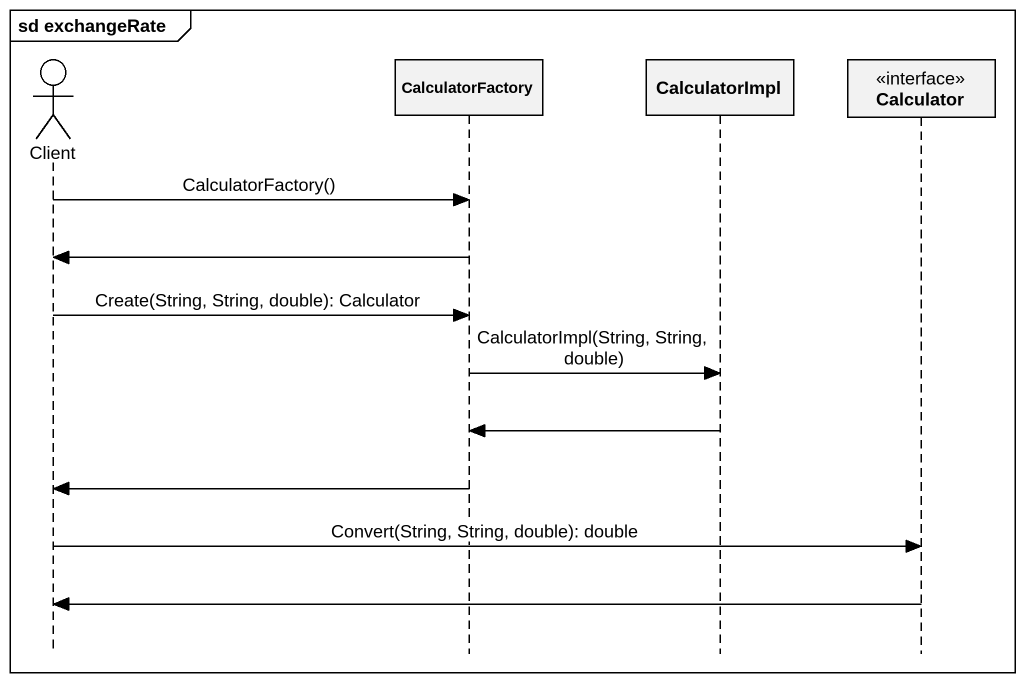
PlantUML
@startuml
mainframe sd exchangeRate
hide footbox
actor Client
participant CalculatorFactory
participant CalculatorImpl
participant Calculator <<interface>>

Client -> CalculatorFactory : CalculatorFactory()
CalculatorFactory -> Client
Client -> CalculatorFactory : Create(String, String, double): Calculator
CalculatorFactory -> CalculatorImpl : CalculatorImpl(String, String, double)
CalculatorImpl -> CalculatorFactory
CalculatorFactory -> Client
Client -> Calculator : Convert(String, String, double): double
Calculator -> Client
@enduml
